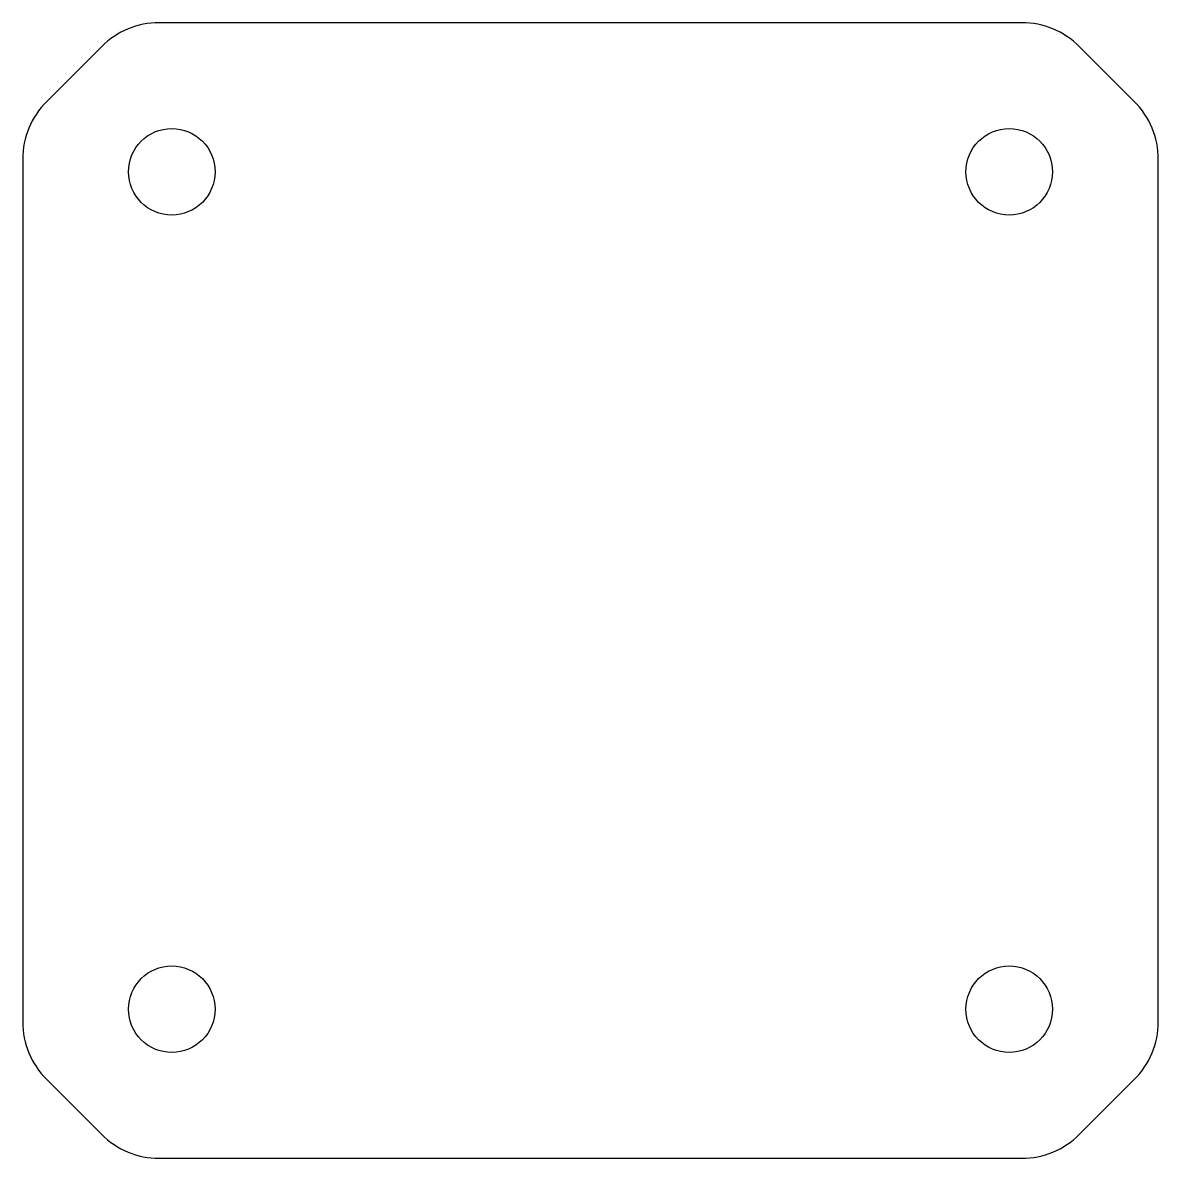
# Model space of a CAD drawing. Header units: millimetres. Extents: x -21 to 21, y -21 to 21.
import ezdxf

# ---------------------------------------------------------------- set-up
doc = ezdxf.new("R2010")
doc.units = ezdxf.units.MM
doc.layers.get('0').update_dxf_attribs({"linetype": 'CONTINUOUS'})

msp = doc.modelspace()

# ---------------------------------------------------------------- linework, layer by layer
msp.add_lwpolyline([(18.079, -20.121), (20.121, -18.079, 0.198912), (21, -15.957), (21, 15.957, 0.198912), (20.121, 18.079), (18.079, 20.121, 0.198912), (15.957, 21), (-15.957, 21, 0.198912), (-18.079, 20.121), (-20.121, 18.079, 0.198912), (-21, 15.957), (-21, -15.957, 0.198912), (-20.121, -18.079), (-18.079, -20.121, 0.198912), (-15.957, -21), (15.957, -21, 0.198912)], format="xyb", close=True)
for centre in [(-15.486, 15.486), (15.486, 15.486), (-15.486, -15.486), (15.486, -15.486)]:
    msp.add_circle(centre, 1.6)

doc.saveas('drawing.dxf')
